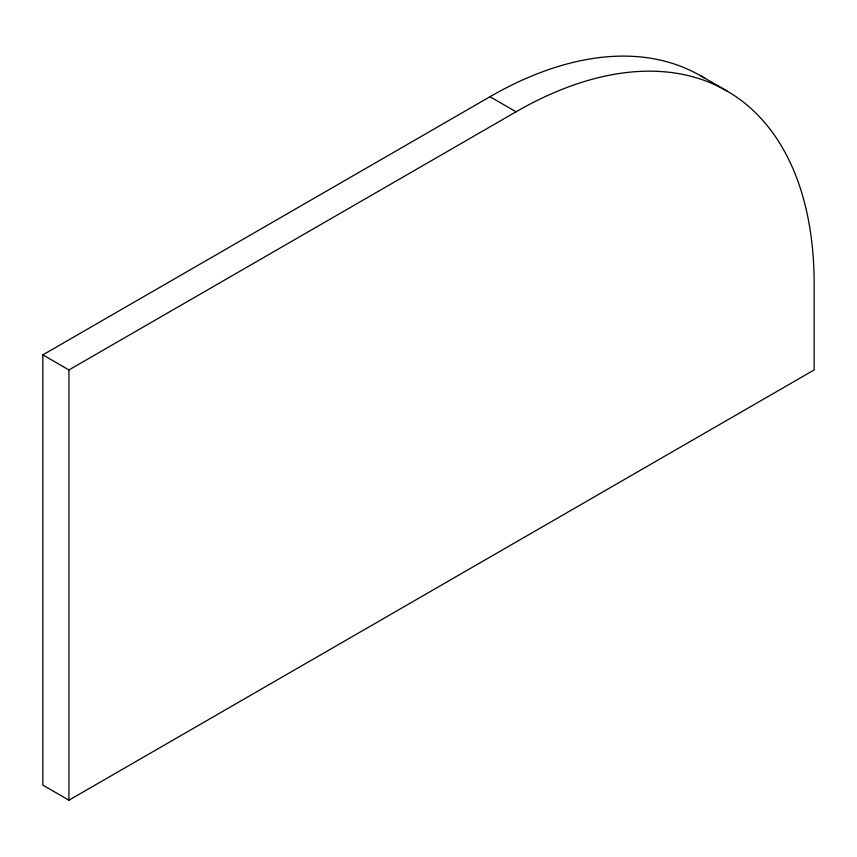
<?xml version="1.0" encoding="UTF-8"?>
<svg xmlns="http://www.w3.org/2000/svg" width="857" height="857" viewBox="0 0 857 857"><rect width="100%" height="100%" fill="white"/><g stroke="black" fill="none" stroke-linecap="round" stroke-linejoin="round"><path stroke-width="1.29" d="M489.979 96.734L516.064 111.796A421.558 243.388 -60 0 1 814.15 283.903L814.15 369.945L68.935 800.202L42.85 785.141L42.85 354.884L489.979 96.734A421.558 243.388 -60 0 1 704.175 77.891M42.85 354.884L68.935 369.945L516.064 111.796M700.758 75.855L726.843 90.917M68.935 369.945L68.935 800.202"/></g></svg>
